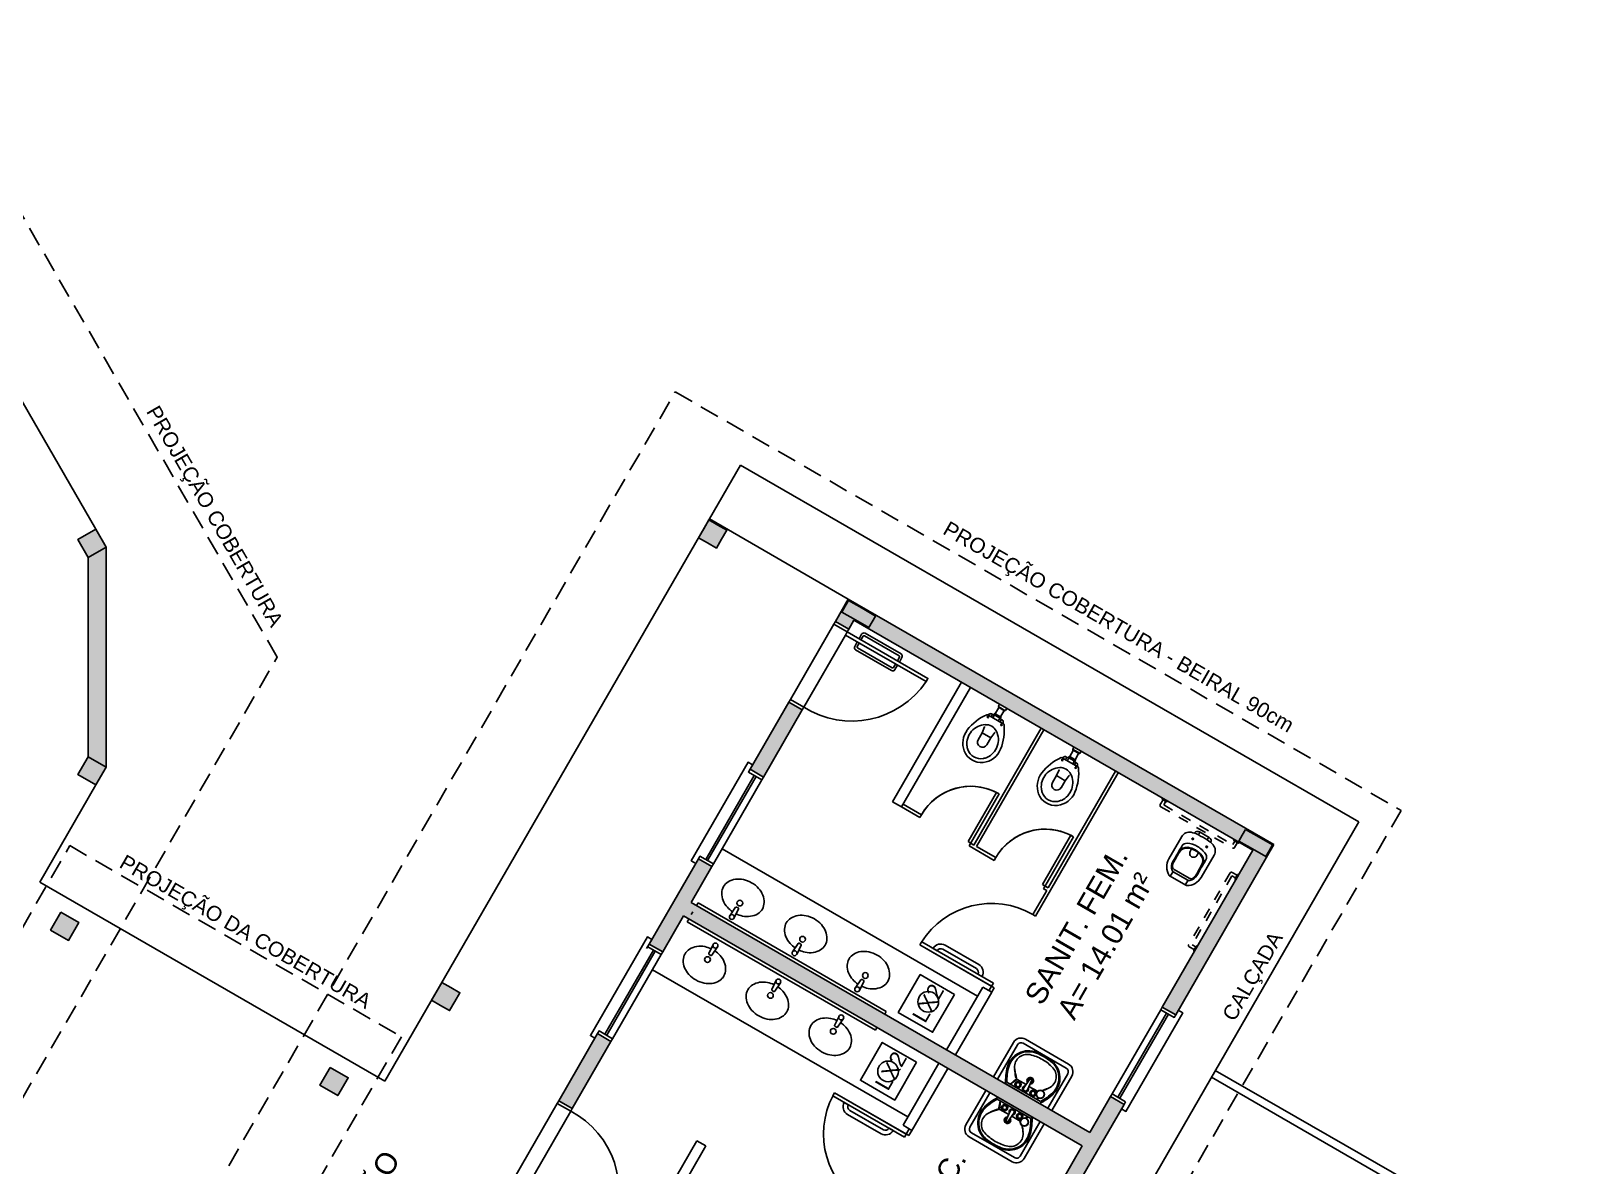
# Model space of a CAD drawing. Extents: x 247 to 523, y 32 to 113.
# Drawn here: x 317.32 to 332.42, y 74.73 to 85.7 of the extents above; entities that cross this region are included whole.
import ezdxf

# ---------------------------------------------------------------- set-up
doc = ezdxf.new("R2010")
doc.units = 0
doc.header["$LTSCALE"] = 0.005
doc.set_wipeout_variables(frame=1)
for name, pattern in [('DOT', [0.25, 0, -0.25]), ('HIDDEN', [9.525, 6.35, -3.175]), ('HIDDEN2', [0.1875, 0.125, -0.0625]), ('TRACEJADO_G', [0.375, 0.25, -0.125])]:
    doc.linetypes.add(name, pattern=pattern)
doc.layers.get('0').update_dxf_attribs({"linetype": 'CONTINUOUS'})
for name, color, linetype in [('A-BARRA', 2, 'CONTINUOUS'), ('A-COTAS', 1, 'CONTINUOUS'), ('A-HACHURAPARED', 254, 'CONTINUOUS'), ('A-JANEL', 3, 'CONTINUOUS'), ('A-PARED', 5, 'CONTINUOUS'), ('A-PAREDE', 5, 'CONTINUOUS'), ('A-PILAR', 6, 'CONTINUOUS'), ('A-PISOS-CTEL', 2, 'TRACEJADO_G'), ('A-PISOS-NIVEL', 1, 'CONTINUOUS'), ('A-PROJCOBERTURA', 7, 'HIDDEN'), ('A-WC', 1, 'CONTINUOUS'), ('A-WCCOZ', 7, 'CONTINUOUS'), ('AR-SAN-01', 1, 'CONTINUOUS'), ('ARQ-ALV-CORTE', 5, 'CONTINUOUS'), ('ARQ-ALV-VISTA2', 2, 'CONTINUOUS'), ('ARQ-BNC-VISTA', 1, 'CONTINUOUS'), ('ARQ-EQP-VISTA', 1, 'CONTINUOUS'), ('ARQ-ESQ-CORTE', 3, 'CONTINUOUS'), ('ARQ-ESQ-VISTA1', 2, 'CONTINUOUS'), ('ARQ-ESQ-VISTA2', 1, 'CONTINUOUS'), ('ARQ-TXT-1_050', 2, 'CONTINUOUS'), ('BL-SAN-01', 1, 'CONTINUOUS'), ('PAG', 1, 'CONTINUOUS')]:
    doc.layers.add(name, color=color, linetype=linetype)
doc.styles.add('ESC-50-A20', font='arial.ttf', dxfattribs={"height": 0.1})

# ---------------------------------------------------------------- blocks, each defined once
blk = doc.blocks.new('P-LAV1')
at = {"color": 3}
for p, q in [((-0.02, -0.181), (-0.03, -0.058)), ((0.021, -0.181), (0.03, -0.058)), ((-0.01, -0.19), (0.011, -0.19))]:
    blk.add_line(p, q, dxfattribs=at)
at = {"color": 2}
blk.add_lwpolyline([(-0.025, -0.117, 0.059992), (-0.107, -0.133, 0.087531), (-0.191, -0.178, 0.105501), (-0.251, -0.249, 0.123031), (-0.271, -0.326, 0.123031), (-0.251, -0.404, 0.105501), (-0.191, -0.475, 0.087531), (-0.107, -0.52, 0.07802), (0, -0.536, 0.07802), (0.106, -0.52, 0.087531), (0.191, -0.475, 0.105501), (0.25, -0.404, 0.123031), (0.27, -0.326, 0.123031), (0.25, -0.249, 0.105501), (0.191, -0.178, 0.087531), (0.106, -0.133, 0.059024), (0.026, -0.117, 0.07802)], format="xyb", dxfattribs=at)
at = {"color": 3}
blk.add_circle((0, -0.058), 0.03, dxfattribs=at)
at = {"color": 1}
blk.add_circle((0, -0.252), 0.0347, dxfattribs=at)
at = {"color": 3}
for centre, start, end in [((-0.01, -0.18), 184.3536, 270), ((0.011, -0.18), 270, 355.6464)]:
    blk.add_arc(centre, 0.01, start, end, dxfattribs=at)
blk = doc.blocks.new('BACI-01P')
at = {"layer": 'BL-SAN-01'}
for p, q in [((0, 0.04), (0.023, 0.04)), ((0.025, 0.035), (0.025, 0.038)), ((0.025, -0.035), (0.025, 0.035)), ((0.025, 0.035), (0.028, 0.035)), ((0.03, -0.033), (0.03, 0.033)), ((0.1, 0.03), (0.03, 0.03)), ((0.1, 0.03), (0.1, -0.03)), ((0.114, 0.03), (0.114, -0.03)), ((0.119, 0.03), (0.114, 0.03)), ((0.119, 0.03), (0.119, 0.062)), ((0.146, 0.05), (0.119, 0.05)), ((0.146, 0.03), (0.119, 0.03)), ((0.146, 0.086), (0.146, 0.089)), ((0.146, -0.086), (0.146, 0.086)), ((0.261, 0.056), (0.259, 0.059)), ((0.323, 0.049), (0.261, 0.056)), ((0.323, 0.049), (0.323, -0.049)), ((0.401, 0.049), (0.323, 0.049)), ((0, -0.04), (0.023, -0.04)), ((0.025, -0.038), (0.025, -0.035)), ((0.025, -0.035), (0.028, -0.035)), ((0.1, -0.03), (0.03, -0.03)), ((0.119, -0.03), (0.114, -0.03)), ((0.146, -0.03), (0.119, -0.03)), ((0.119, -0.03), (0.119, -0.062)), ((0.146, -0.05), (0.119, -0.05)), ((0.146, -0.086), (0.146, -0.089)), ((0.261, -0.056), (0.259, -0.059)), ((0.323, -0.049), (0.261, -0.056)), ((0.401, -0.049), (0.323, -0.049))]:
    blk.add_line(p, q, dxfattribs=at)
for centre in [(0.164, 0.075), (0.164, -0.075)]:
    blk.add_circle(centre, 0.00682, dxfattribs=at)
for centre, radius, start, end in [((0.436, -0.294), 0.484, 97.6805, 126.3454), ((0.4, -0.02), 0.208, 36.8881, 97.6805), ((0.023, 0.038), 0.002, 0, 90), ((0.028, 0.033), 0.002, 0, 90), ((0.107, 0.03), 0.00697, 0, 180), ((0.128, 0.062), 0.00909, 126.1604, 180), ((0.404, -0.315), 0.477, 122.7818, 126.1604), ((0.155, 0.089), 0.00909, 126.3358, 180), ((0.334, 0), 0.112, 147.3201, 180), ((0.334, 0), 0.112, 180, 212.6799), ((0.397, -0.04), 0.187, 54.2515, 147.3201), ((0.401, 0), 0.0486, 270, 90), ((0.413, -0.018), 0.159, 41.3299, 54.2515), ((0.433, 0), 0.132, 0, 41.3299), ((0.433, 0), 0.132, 318.6701, 0), ((0.427, 0), 0.174, 320.4767, 36.8881), ((0.023, -0.038), 0.002, 270, 0), ((0.028, -0.033), 0.002, 270, 0), ((0.107, -0.03), 0.00697, 180, 0), ((0.128, -0.062), 0.00909, 180, 233.8396), ((0.404, 0.315), 0.477, 233.8396, 237.2182), ((0.155, -0.089), 0.00909, 180, 238.9825), ((0.436, 0.294), 0.484, 233.7577, 262.3195), ((0.397, 0.04), 0.187, 212.6799, 305.7485), ((0.4, 0.021), 0.208, 262.3195, 320.8979), ((0.413, 0.018), 0.159, 305.7485, 318.6701)]:
    blk.add_arc(centre, radius, start, end, dxfattribs=at)
blk = doc.blocks.new('LVTR-01P')
at = {"layer": 'BL-SAN-01'}
for p, q in [((0.189, 0), (-0.189, 0)), ((-0.187, -0.02), (0.187, -0.02)), ((-0.152, -0.02), (-0.152, -0.04)), ((-0.148, -0.02), (-0.148, -0.04)), ((-0.148, -0.028), (-0.141, -0.041)), ((-0.148, -0.033), (-0.146, -0.04)), ((-0.112, -0.092), (-0.017, -0.092)), ((-0.02, -0.056), (-0.012, -0.151)), ((0.02, -0.056), (0.012, -0.151)), ((0.016, -0.092), (0.116, -0.092)), ((0.152, -0.02), (0.116, -0.092)), ((0.153, -0.02), (0.126, -0.097))]:
    blk.add_line(p, q, dxfattribs=at)
for centre, radius in [((-0.15, -0.08), 0.04), ((-0.15, -0.08), 0.037), ((-0.084, -0.053), 0.03), ((-0.084, -0.053), 0.02), ((0.084, -0.053), 0.03), ((0.084, -0.053), 0.02)]:
    blk.add_circle(centre, radius, dxfattribs=at)
for centre, radius, start, end in [((0.242, -0.286), 0.518, 146.4501, 164.8885), ((-0.242, -0.286), 0.518, 15.1115, 33.5499), ((0.242, -0.286), 0.505, 148.2072, 165.2817), ((5.281, -4.072), 6.719, 143.9696, 144.4403), ((4.92, -4.534), 6.719, 138.9341, 139.4403), ((0, -0.145), 0.0315, 117.9488, 62.7672), ((0, -0.053), 0.03, 308.8043, 231.1957), ((0, -0.145), 0.021, 130.9255, 50.2909), ((0, -0.053), 0.02, 350.3752, 189.6248), ((0.116, -0.105), 0.0126, 41.3277, 90), ((-4.92, -4.534), 6.719, 40.5597, 41.3277), ((0.132, -0.115), 0.0137, 36.1653, 98.2711), ((-5.281, -4.072), 6.719, 35.5597, 36.1653), ((-0.242, -0.286), 0.505, 14.7183, 31.7928), ((-0.054, -0.206), 0.21, 164.8885, 261.8746), ((-0.053, -0.208), 0.2, 165.2817, 262.1149), ((-0.091, -0.245), 0.123, 139.4403, 252.413), ((0, -0.15), 0.0118, 184.8124, 355.1876), ((0.053, -0.208), 0.2, 277.8851, 14.7183), ((0.054, -0.206), 0.21, 278.1254, 15.1115), ((0.091, -0.245), 0.123, 287.587, 40.5597), ((0, 0.042), 0.424, 252.413, 270), ((0, 0.175), 0.595, 261.8746, 270), ((0, 0.175), 0.587, 262.1149, 270), ((0, 0.042), 0.424, 270, 287.587), ((0, 0.175), 0.587, 270, 277.8851), ((0, 0.175), 0.595, 270, 278.1254)]:
    blk.add_arc(centre, radius, start, end, dxfattribs=at)
blk = doc.blocks.new('A$C051A1D2C')
at = {"linetype": 'HIDDEN2', "ltscale": 0.5}
for points in [[(0, 1.13, -0.414214), (0.01, 1.12), (0.01, 1.08, -0.414214), (0, 1.07), (0, 1.13)], [(0.01, 0.285), (0.065, 0.285, 0.414214), (0.08, 0.3), (0.08, 1.1, 0.414214), (0.065, 1.115), (0.01, 1.115)], [(0, 0.33, -0.414214), (0.01, 0.32), (0.01, 0.28, -0.414214), (0, 0.27), (0, 0.33)]]:
    blk.add_lwpolyline(points, format="xyb", dxfattribs=at)
blk.add_lwpolyline([(0.01, 0.315), (0.05, 0.315), (0.05, 1.085), (0.01, 1.085)], dxfattribs=at)
at = {"linetype": 'HIDDEN2', "ltscale": 0.15}
for points in [[(0.15, 0, -0.414214), (0.16, 0.01), (0.2, 0.01, -0.414214), (0.21, 0), (0.15, 0)], [(0.95, 0, -0.414214), (0.96, 0.01), (1, 0.01, -0.414214), (1.01, 0), (0.95, 0)]]:
    blk.add_lwpolyline(points, format="xyb", dxfattribs=at)
at = {"color": 8, "linetype": 'DOT'}
blk.add_wipeout([(0.48, 0.615), (0.574, 0.615), (0.58, 0.613), (0.585, 0.61), (0.589, 0.608), (0.594, 0.604), (0.598, 0.602), (0.607, 0.594), (0.615, 0.587), (0.62, 0.581), (0.628, 0.571), (0.637, 0.558), (0.641, 0.551), (0.644, 0.546), (0.645, 0.543), (0.647, 0.541), (0.651, 0.529), (0.653, 0.522), (0.655, 0.516), (0.657, 0.508), (0.658, 0.5), (0.658, 0.498), (0.659, 0.491), (0.66, 0.48), (0.66, 0.477), (0.66, 0.228), (0.659, 0.216), (0.658, 0.21), (0.656, 0.203), (0.653, 0.195), (0.65, 0.189), (0.649, 0.187), (0.648, 0.184), (0.646, 0.181), (0.644, 0.178), (0.641, 0.174), (0.638, 0.171), (0.631, 0.164), (0.625, 0.159), (0.62, 0.156), (0.611, 0.151), (0.601, 0.147), (0.591, 0.144), (0.579, 0.14), (0.573, 0.139), (0.573, 0.138), (0.572, 0.136), (0.571, 0.132), (0.57, 0.128), (0.569, 0.126), (0.567, 0.122), (0.566, 0.12), (0.565, 0.119), (0.564, 0.117), (0.563, 0.117), (0.56, 0.113), (0.559, 0.112), (0.558, 0.112), (0.557, 0.111), (0.556, 0.11), (0.556, 0.11), (0.555, 0.11), (0.555, 0.109), (0.554, 0.109), (0.553, 0.108), (0.552, 0.108), (0.551, 0.107), (0.55, 0.106), (0.548, 0.106), (0.545, 0.105), (0.542, 0.104), (0.539, 0.103), (0.534, 0.103), (0.533, 0.103), (0.427, 0.103), (0.427, 0.103), (0.427, 0.103), (0.426, 0.103), (0.425, 0.103), (0.423, 0.103), (0.421, 0.103), (0.42, 0.103), (0.419, 0.104), (0.416, 0.104), (0.414, 0.105), (0.411, 0.106), (0.41, 0.106), (0.408, 0.108), (0.405, 0.109), (0.404, 0.11), (0.403, 0.111), (0.401, 0.112), (0.401, 0.113), (0.4, 0.113), (0.397, 0.117), (0.397, 0.117), (0.396, 0.118), (0.395, 0.119), (0.395, 0.12), (0.394, 0.121), (0.393, 0.122), (0.393, 0.122), (0.392, 0.123), (0.392, 0.124), (0.392, 0.124), (0.391, 0.125), (0.391, 0.126), (0.391, 0.126), (0.391, 0.127), (0.39, 0.127), (0.39, 0.128), (0.389, 0.13), (0.389, 0.132), (0.389, 0.132), (0.388, 0.138), (0.388, 0.138), (0.387, 0.139), (0.386, 0.139), (0.382, 0.14), (0.376, 0.141), (0.371, 0.143), (0.356, 0.148), (0.349, 0.151), (0.344, 0.153), (0.34, 0.156), (0.335, 0.159), (0.332, 0.162), (0.33, 0.163), (0.326, 0.167), (0.323, 0.17), (0.318, 0.176), (0.315, 0.181), (0.312, 0.186), (0.309, 0.191), (0.307, 0.196), (0.305, 0.202), (0.303, 0.207), (0.302, 0.211), (0.301, 0.217), (0.301, 0.218), (0.301, 0.219), (0.3, 0.221), (0.3, 0.225), (0.3, 0.226), (0.3, 0.228), (0.3, 0.228), (0.3, 0.477), (0.301, 0.486), (0.301, 0.491), (0.301, 0.495), (0.302, 0.498), (0.302, 0.501), (0.303, 0.505), (0.303, 0.507), (0.304, 0.51), (0.304, 0.511), (0.304, 0.512), (0.305, 0.514), (0.308, 0.526), (0.309, 0.529), (0.311, 0.533), (0.311, 0.535), (0.312, 0.537), (0.313, 0.539), (0.314, 0.541), (0.315, 0.544), (0.316, 0.546), (0.318, 0.549), (0.321, 0.554), (0.326, 0.563), (0.328, 0.565), (0.335, 0.574), (0.339, 0.58), (0.345, 0.586), (0.358, 0.597), (0.365, 0.603), (0.372, 0.608), (0.381, 0.613), (0.385, 0.614), (0.386, 0.615)], dxfattribs=at)
at = {"color": 8}
blk.add_line((0.574, 0.615), (0.386, 0.615), dxfattribs=at)
for p, q in [((0.386, 0.615), (0.396, 0.615)), ((0.396, 0.605), (0.396, 0.569))]:
    blk.add_line(p, q)
for points in [[(0.396, 0.605, 0.407906), (0.386, 0.615, 0.131537), (0.381, 0.614, 0.273863), (0.3, 0.477), (0.3, 0.228, 0.319419), (0.357, 0.147, 0.074713), (0.43, 0.133, 0.017899), (0.53, 0.133, 0.074713), (0.603, 0.147, 0.319419), (0.66, 0.228), (0.66, 0.477, 0.273863), (0.579, 0.614, 0.136488), (0.574, 0.615, 0.402244), (0.565, 0.605), (0.565, 0.569, 0.337727), (0.568, 0.564)], [(0.573, 0.138, -0.378909), (0.533, 0.103), (0.427, 0.103, -0.378909), (0.387, 0.138)], [(0.44, 0.103, -0.414214), (0.431, 0.112), (0.431, 0.133)], [(0.52, 0.103, 0.414214), (0.529, 0.112), (0.529, 0.133)]]:
    blk.add_lwpolyline(points, format="xyb")
blk.add_lwpolyline([(0.377, 0.258, -0.295956), (0.346, 0.308, 0.008003), (0.346, 0.48, -0.219669), (0.381, 0.558, -0.1825), (0.399, 0.565), (0.561, 0.565, -0.1825), (0.579, 0.558, -0.21967), (0.614, 0.48, 0.008003), (0.614, 0.308, -0.295956), (0.583, 0.258, -0.109342), (0.48, 0.235, -0.109342)], format="xyb", close=True)
for points in [[(0.442, 0.284, -0.042994), (0.409, 0.293, -0.312272), (0.356, 0.371, 0.00507), (0.355, 0.48, -0.107996), (0.363, 0.519, -0.297508), (0.397, 0.541), (0.563, 0.541, -0.297509), (0.597, 0.519, -0.107996), (0.605, 0.48, 0.00507), (0.605, 0.371, -0.312272), (0.551, 0.293, -0.091294), (0.48, 0.28, -0.048111)], [(0.402, 0.187, 1), (0.402, 0.202, 1)], [(0.558, 0.187, 1), (0.558, 0.202, 1)]]:
    blk.add_lwpolyline(points, format="xyb", close=True, dxfattribs=at)
for points in [[(0.613, 0.372, -0.305538), (0.558, 0.289, -0.097448), (0.48, 0.274, -0.097448), (0.402, 0.289, -0.305538), (0.347, 0.372)], [(0.518, 0.284), (0.518, 0.312, 1), (0.442, 0.312)]]:
    blk.add_lwpolyline(points, format="xyb", dxfattribs=at)
blk.add_lwpolyline([(0.442, 0.284), (0.442, 0.313)], dxfattribs=at)
at = {"linetype": 'HIDDEN2', "ltscale": 0.5}
blk.add_lwpolyline([(0.995, 0.01), (0.995, 0.065, 0.414214), (0.98, 0.08), (0.18, 0.08, 0.414214), (0.165, 0.065), (0.165, 0.01)], format="xyb", dxfattribs=at)
blk.add_lwpolyline([(0.965, 0.01), (0.965, 0.05), (0.195, 0.05), (0.195, 0.01)], dxfattribs=at)
blk.add_arc((0.39, 0.569), 0.00533, 285.3551, 0)

msp = doc.modelspace()

# ---------------------------------------------------------------- hatches: boundary and pattern name
at = {"layer": 'A-COTAS'}
h = msp.add_hatch(color=256, dxfattribs=at)
h.set_gradient(color1=(173, 173, 173), color2=(173, 173, 173))
h.paths.add_polyline_path([(317.91164, 78.55238), (317.79617, 78.55238), (317.77504, 78.51577), (317.91164, 78.43691)])
h.paths.add_polyline_path([(318.02711, 78.55238), (317.91164, 78.55238), (317.91164, 78.43691), (317.94824, 78.41577)])
h.paths.add_polyline_path([(317.91164, 78.66785), (317.91164, 78.55238), (318.02711, 78.55238), (318.04824, 78.58898)])
h.paths.add_polyline_path([(317.91164, 78.66785), (317.87504, 78.68898), (317.79617, 78.55238), (317.91164, 78.55238)])
h.paths.add_polyline_path([(318.02711, 80.75238), (317.91164, 80.75238), (317.91164, 80.63691), (318.04824, 80.71577)])
h.paths.add_polyline_path([(317.94824, 80.88898), (317.91164, 80.86785), (317.91164, 80.75238), (318.02711, 80.75238)])
h.paths.add_polyline_path([(317.91164, 80.86785), (317.77504, 80.78898), (317.79617, 80.75238), (317.91164, 80.75238)])
h.paths.add_polyline_path([(317.91164, 80.75238), (317.79617, 80.75238), (317.87504, 80.61577), (317.91164, 80.63691)])
h.paths.add_polyline_path([(315.26841, 85.53058), (315.24728, 85.56718), (315.13181, 85.56718), (315.13181, 85.45171)])
h.paths.add_polyline_path([(315.16841, 85.70378), (315.13181, 85.68265), (315.13181, 85.56718), (315.24728, 85.56718)])
h.paths.add_polyline_path([(315.13181, 85.68265), (314.99521, 85.60378), (315.01634, 85.56718), (315.13181, 85.56718)])
h.paths.add_polyline_path([(315.13181, 85.56718), (315.01634, 85.56718), (315.09521, 85.43058), (315.13181, 85.45171)])
h.paths.add_polyline_path([(313.32655, 86.66718), (313.22655, 86.66718), (313.22655, 86.56718), (313.32655, 86.56718)])
h.paths.add_polyline_path([(313.22655, 86.66718), (313.12655, 86.66718), (313.12655, 86.56718), (313.22655, 86.56718)])
h.paths.add_polyline_path([(313.22655, 86.76718), (313.12655, 86.76718), (313.12655, 86.66718), (313.22655, 86.66718)])
h.paths.add_polyline_path([(313.32655, 86.76718), (313.22655, 86.76718), (313.22655, 86.66718), (313.32655, 86.66718)])
h.paths.add_polyline_path([(307.76689, 86.66718), (307.66689, 86.66718), (307.66689, 86.56718), (307.76689, 86.56718)])
h.paths.add_polyline_path([(307.76689, 86.76718), (307.66689, 86.76718), (307.66689, 86.66718), (307.76689, 86.66718)])
h.paths.add_polyline_path([(307.66689, 86.76718), (307.56689, 86.76718), (307.56689, 86.66718), (307.66689, 86.66718)])
h.paths.add_polyline_path([(307.66689, 86.66718), (307.56689, 86.66718), (307.56689, 86.56718), (307.66689, 86.56718)])
h.paths.add_polyline_path([(305.87711, 85.56718), (305.76164, 85.56718), (305.76164, 85.45171), (305.79824, 85.43058)])
h.paths.add_polyline_path([(305.76164, 85.68265), (305.76164, 85.56718), (305.87711, 85.56718), (305.89824, 85.60378)])
h.paths.add_polyline_path([(305.76164, 85.68265), (305.72504, 85.70378), (305.64617, 85.56718), (305.76164, 85.56718)])
h.paths.add_polyline_path([(305.76164, 85.56718), (305.64617, 85.56718), (305.62504, 85.53058), (305.76164, 85.45171)])
h.paths.add_polyline_path([(303.09728, 80.75238), (302.98181, 80.75238), (302.98181, 80.63691), (303.01841, 80.61577)])
h.paths.add_polyline_path([(303.11841, 80.78898), (302.98181, 80.86785), (302.98181, 80.75238), (303.09728, 80.75238)])
h.paths.add_polyline_path([(302.98181, 80.86785), (302.94521, 80.88898), (302.86634, 80.75238), (302.98181, 80.75238)])
h.paths.add_polyline_path([(302.98181, 80.75238), (302.86634, 80.75238), (302.84521, 80.71577), (302.98181, 80.63691)])
h.paths.add_polyline_path([(303.09728, 78.55238), (302.98181, 78.55238), (302.98181, 78.43691), (303.11841, 78.51577)])
h.paths.add_polyline_path([(303.01841, 78.68898), (302.98181, 78.66785), (302.98181, 78.55238), (303.09728, 78.55238)])
h.paths.add_polyline_path([(302.98181, 78.66785), (302.84521, 78.58898), (302.86634, 78.55238), (302.98181, 78.55238)])
h.paths.add_polyline_path([(302.98181, 78.55238), (302.86634, 78.55238), (302.94521, 78.41577), (302.98181, 78.43691)])
h = msp.add_hatch(color=253, dxfattribs=at)
h.dxf.hatch_style = 1
h.paths.add_polyline_path([(317.61179, 77.18521), (317.785, 77.08521), (317.685, 76.91201), (317.51179, 77.01201)])
h = msp.add_hatch(color=253, dxfattribs=at)
h.dxf.hatch_style = 1
h.paths.add_polyline_path([(320.21459, 75.68522), (320.38779, 75.58522), (320.28779, 75.41202), (320.11459, 75.51202)])
at = {"layer": 'A-HACHURAPARED'}
h = msp.add_hatch(color=253, dxfattribs=at)
h.dxf.hatch_style = 1
h.paths.add_polyline_path([(323.87387, 80.97863), (323.82391, 80.892), (323.77394, 80.80538), (323.86056, 80.75541), (323.94718, 80.70545), (323.99715, 80.79207), (324.04712, 80.87869), (323.96049, 80.92866)])
h = msp.add_hatch(color=253, dxfattribs=at)
h.dxf.hatch_style = 1
h.paths.add_polyline_path([(318.04824, 80.71577), (317.87504, 80.61577), (317.87504, 78.68898), (318.04824, 78.58898)])
h = msp.add_hatch(color=253, dxfattribs=at)
h.dxf.hatch_style = 1
h.paths.add_polyline_path([(325.22653, 79.92131), (325.0966, 79.99626), (325.22151, 80.21282), (329.33608, 77.83946), (328.38673, 76.19363), (328.2568, 76.26858), (329.1312, 77.78447), (325.2765, 80.00794)])
h = msp.add_hatch(color=253, dxfattribs=at)
h.dxf.hatch_style = 1
h.paths.add_polyline_path([(324.77684, 79.14171), (324.64691, 79.21666), (324.27217, 78.56699), (324.4021, 78.49204)])
h = msp.add_hatch(color=253, dxfattribs=at)
h.dxf.hatch_style = 1
h.paths.add_polyline_path([(327.88708, 75.32741), (327.75714, 75.40235), (327.55728, 75.05586), (323.70258, 77.27933), (323.90245, 77.62582), (323.77251, 77.70077), (323.29784, 76.87786), (323.42777, 76.80291), (323.62764, 77.1494), (327.48233, 74.92593), (327.28247, 74.57944), (327.41241, 74.50449)])
h = msp.add_hatch(color=253, dxfattribs=at)
h.dxf.hatch_style = 1
h.paths.add_polyline_path([(321.29465, 76.50718), (321.24468, 76.42055), (321.19472, 76.33393), (321.28134, 76.28397), (321.36796, 76.234), (321.41793, 76.32062), (321.46789, 76.40724), (321.38127, 76.45721)])
h = msp.add_hatch(color=253, dxfattribs=at)
h.dxf.hatch_style = 1
h.paths.add_polyline_path([(322.92812, 75.93668), (322.79818, 76.01163), (322.42344, 75.36196), (322.55338, 75.28701)])
h.paths.add_polyline_path([(322.8027, 75.74928), (322.60284, 75.40279), (322.49889, 75.46275), (322.69876, 75.80924)], flags=16)

# ---------------------------------------------------------------- linework, layer by layer
at = {"layer": 'A-BARRA'}
for p, q in [((326.81846, 75.92649), (326.62609, 75.59299)), ((327.35035, 75.71781), (326.93456, 75.95765)), ((326.66507, 75.57051), (326.85744, 75.90401)), ((326.91207, 75.91867), (327.32786, 75.67883)), ((327.34252, 75.6242), (327.15016, 75.2907)), ((327.18914, 75.26822), (327.3815, 75.60171)), ((326.35878, 75.12956), (326.55114, 75.46306)), ((326.59012, 75.44058), (326.39776, 75.10708)), ((326.41242, 75.05244), (326.82821, 74.81261)), ((326.88284, 74.82727), (327.07521, 75.16077)), ((327.11419, 75.13828), (326.92182, 74.80479)), ((326.80572, 74.77363), (326.38993, 75.01346))]:
    msp.add_line(p, q, dxfattribs=at)
at = {"layer": 'A-BARRA', "color": 2}
for points in [[(326.48253, 76.6793, -0.41421356), (326.51369, 76.5632), (326.51369, 76.5632), (326.47471, 76.58568, 0.41421356), (326.46005, 76.64032), (326.13521, 76.82769, 0.41421356), (326.08058, 76.81303), (326.0416, 76.83551), (326.0416, 76.83551, -0.41421356), (326.1577, 76.86667)], [(325.53893, 75.04343, 0.41421356), (325.65503, 75.07459), (325.65503, 75.07459), (325.61605, 75.09707, -0.41421356), (325.56141, 75.08241), (325.23658, 75.26978, -0.41421356), (325.22192, 75.32441), (325.18294, 75.3469), (325.18294, 75.3469, 0.41421356), (325.21409, 75.2308)]]:
    msp.add_lwpolyline(points, format="xyb", close=True, dxfattribs=at)
at = {"layer": 'A-BARRA'}
for centre, radius, start, end in [((326.89209, 75.88402), 0.085, 60.022798, 150.022798), ((326.89209, 75.88402), 0.04, 60.022798, 150.022798), ((327.30787, 75.64418), 0.04, 330.022798, 60.022798), ((327.30787, 75.64418), 0.085, 330.022798, 60.022798), ((326.4324, 75.08709), 0.085, 150.022798, 240.022798), ((326.4324, 75.08709), 0.04, 150.022798, 240.022798), ((326.84819, 74.84726), 0.085, 240.022798, 330.022798), ((326.84819, 74.84726), 0.04, 240.022798, 330.022798)]:
    msp.add_arc(centre, radius, start, end, dxfattribs=at)
at = {"layer": 'A-JANEL'}
for p, q in [((324.27217, 78.56699), (324.4021, 78.49204)), ((323.29784, 76.87786), (323.27286, 76.83454)), ((323.29784, 76.87786), (323.42777, 76.80291)), ((328.2568, 76.26858), (328.38673, 76.19363))]:
    msp.add_line(p, q, dxfattribs=at)
at = {"layer": 'A-PARED'}
for points in [[(323.87387, 80.97863), (323.82391, 80.892), (323.77394, 80.80538), (323.86056, 80.75541), (323.94718, 80.70545), (323.99715, 80.79207), (324.04712, 80.87869), (323.96049, 80.92866), (323.87387, 80.97863)], [(325.22518, 80.19916), (325.1927, 80.14286), (325.16022, 80.08655), (325.29016, 80.0116), (325.42009, 79.93665), (325.45257, 79.99296), (325.48505, 80.04926), (325.35511, 80.12421), (325.22518, 80.19916)], [(321.29465, 76.50718), (321.24468, 76.42055), (321.19472, 76.33393), (321.28134, 76.28397), (321.36796, 76.234), (321.41793, 76.32062), (321.46789, 76.40724), (321.38127, 76.45721), (321.29465, 76.50718)]]:
    msp.add_lwpolyline(points, close=True, dxfattribs=at)
at = {"layer": 'A-PAREDE'}
for p, q in [((325.0966, 79.99626), (325.22151, 80.21282)), ((329.33608, 77.83946), (325.22151, 80.21282)), ((325.2765, 80.00794), (325.22653, 79.92131)), ((325.2765, 80.00794), (325.22653, 79.92131)), ((329.1312, 77.78447), (325.2765, 80.00794)), ((325.22653, 79.92131), (325.0966, 79.99626)), ((325.22653, 79.92131), (325.0966, 79.99626)), ((324.64691, 79.21666), (324.27217, 78.56699)), ((324.77684, 79.14171), (324.4021, 78.49204)), ((324.77684, 79.14171), (324.64691, 79.21666)), ((324.77684, 79.14171), (324.64691, 79.21666)), ((324.27217, 78.56699), (324.4021, 78.49204)), ((329.1312, 77.78447), (328.2568, 76.26858)), ((329.33608, 77.83946), (328.38673, 76.19363)), ((323.77251, 77.70077), (323.29784, 76.87786)), ((323.90245, 77.62582), (323.70258, 77.27933)), ((323.77251, 77.70077), (323.90245, 77.62582)), ((323.62764, 77.1494), (323.42777, 76.80291)), ((327.48233, 74.92593), (323.62764, 77.1494)), ((327.55728, 75.05586), (323.70258, 77.27933)), ((323.29784, 76.87786), (323.42777, 76.80291)), ((328.2568, 76.26858), (328.38673, 76.19363)), ((322.79818, 76.01163), (322.42344, 75.36196)), ((322.92812, 75.93668), (322.55338, 75.28701)), ((322.79818, 76.01163), (322.92812, 75.93668)), ((322.55338, 75.28701), (322.42344, 75.36196)), ((327.88708, 75.32741), (327.41241, 74.50449)), ((327.75714, 75.40235), (327.55728, 75.05586)), ((327.88707, 75.32741), (327.75714, 75.40236)), ((327.88708, 75.32741), (327.75714, 75.40235)), ((327.75714, 75.40235), (327.88708, 75.32741)), ((327.48233, 74.92593), (327.28247, 74.57944))]:
    msp.add_line(p, q, dxfattribs=at)
for points in [[(317.87504, 80.61577), (317.77504, 80.78898), (317.94824, 80.88898), (318.04824, 80.71577)], [(317.87504, 78.68898), (317.77504, 78.51577), (317.94824, 78.41577), (318.04824, 78.58898)], [(317.61179, 77.18521), (317.785, 77.08521), (317.685, 76.91201), (317.51179, 77.01201)], [(320.21459, 75.68522), (320.38779, 75.58522), (320.28779, 75.41202), (320.11459, 75.51202)]]:
    msp.add_lwpolyline(points, close=True, dxfattribs=at)
at = {"layer": 'A-PILAR'}
for points in [[(317.87504, 80.61577), (317.77504, 80.78898), (317.94824, 80.88898), (318.04824, 80.71577)], [(317.87504, 78.68898), (317.77504, 78.51577), (317.94824, 78.41577), (318.04824, 78.58898)]]:
    msp.add_lwpolyline(points, close=True, dxfattribs=at)
at = {"layer": 'A-PISOS-CTEL', "color": 1, "linetype": 'TRACEJADO_G', "ltscale": 150}
msp.add_lwpolyline([(315.07407, 87.66718), (305.81937, 87.66718), (301.19202, 79.65238), (305.81937, 71.63757), (315.07407, 71.63757), (319.70142, 79.65238)], close=True, dxfattribs=at)
msp.add_lwpolyline([(318.85539, 72.43217), (315.64964, 74.27964), (317.69644, 77.82885), (320.90219, 75.98137), (318.85539, 72.43217)], dxfattribs=at)
at = {"layer": 'A-PISOS-NIVEL', "color": 2}
for p, q in [((315.26841, 85.53058), (317.94824, 80.88898)), ((320.74353, 75.55173), (323.87887, 80.98728)), ((323.87887, 80.98728), (325.22151, 80.21282)), ((317.94824, 78.41577), (317.40613, 77.47681)), ((317.40613, 77.47681), (320.74353, 75.55173))]:
    msp.add_line(p, q, dxfattribs=at)
at = {"layer": 'A-PISOS-NIVEL', "color": 1}
for p, q in [((323.87887, 80.98728), (324.17866, 81.50702)), ((330.15561, 78.0594), (324.17866, 81.50702)), ((330.15561, 78.0594), (327.33255, 73.16523)), ((328.76921, 75.65589), (344.04672, 66.87588)), ((344.04672, 66.75658), (328.73159, 75.59066))]:
    msp.add_line(p, q, dxfattribs=at)
at = {"layer": 'A-PISOS-NIVEL', "color": 5}
for p, q in [((317.87504, 80.61577), (317.87504, 78.68898)), ((318.04824, 80.71577), (318.04824, 78.58898))]:
    msp.add_line(p, q, dxfattribs=at)
at = {"layer": 'A-PROJCOBERTURA', "ltscale": 7.5}
msp.add_arc((319.68988, 79.65238), 0.01, 330, 30, dxfattribs=at)
at = {"layer": 'A-WC', "color": 2}
for p, q in [((326.4359, 77.83504), (327.08691, 78.96366)), ((326.46188, 77.82005), (327.11289, 78.94867)), ((326.46188, 77.82005), (327.11289, 78.94867)), ((327.03241, 77.14799), (327.83186, 78.53395)), ((327.15486, 77.42032), (327.80587, 78.54894)), ((326.65394, 78.3442), (326.37913, 77.86778)), ((326.65394, 78.3442), (326.67993, 78.32921)), ((325.91371, 78.10161), (325.73659, 78.20378)), ((325.9287, 78.1276), (325.75158, 78.22976)), ((326.39013, 77.8268), (326.67993, 78.32921)), ((325.9287, 78.1276), (325.91371, 78.10161)), ((327.37291, 77.92949), (327.0981, 77.45307)), ((327.1091, 77.41209), (327.3989, 77.9145)), ((327.37291, 77.92949), (327.3989, 77.9145)), ((326.4359, 77.83504), (326.37913, 77.86778)), ((326.4359, 77.83504), (326.37913, 77.86778)), ((326.63267, 77.6869), (326.39013, 77.8268)), ((326.4359, 77.83504), (326.40512, 77.85279)), ((326.64766, 77.71289), (326.46188, 77.82005)), ((326.64766, 77.71289), (326.63267, 77.6869)), ((327.15486, 77.42032), (327.0981, 77.45307)), ((327.15486, 77.42032), (327.0981, 77.45307)), ((327.15486, 77.42032), (327.12409, 77.43808)), ((327.00642, 77.16298), (327.13987, 77.39434)), ((327.13987, 77.39434), (327.1091, 77.41209)), ((327.03241, 77.14799), (327.00642, 77.16298)), ((325.91372, 76.86973), (325.92871, 76.89572)), ((325.92871, 76.89572), (325.91372, 76.86973)), ((326.63269, 76.45501), (325.91372, 76.86973)), ((325.91372, 76.86973), (326.6067, 76.47)), ((325.92871, 76.89572), (325.9292, 76.89543)), ((325.93147, 76.89903), (326.62382, 76.49968)), ((326.6067, 76.47), (326.58172, 76.42669)), ((326.63269, 76.45501), (326.60344, 76.40431)), ((326.62382, 76.49968), (326.6067, 76.47)), ((325.08929, 75.44046), (325.07281, 75.41042)), ((325.07281, 75.41042), (325.76515, 75.01106)), ((325.08929, 75.44046), (325.78227, 75.04073)), ((325.80826, 75.02574), (325.08929, 75.44046)), ((325.76515, 75.01106), (325.78227, 75.04073)), ((325.78227, 75.04073), (325.81152, 75.09144)), ((325.80826, 75.02574), (325.83751, 75.07645))]:
    msp.add_line(p, q, dxfattribs=at)
at = {"layer": 'A-WC'}
for centre in [(326.40512, 77.85279), (327.12409, 77.43808)]:
    msp.add_arc(centre, 0.55, 60.022798, 150.022798, dxfattribs=at)
at = {"layer": 'A-WCCOZ', "color": 3}
for p, q in [((323.71967, 77.18866), (323.70468, 77.16268)), ((323.76963, 77.27529), (323.75464, 77.2493)), ((325.5887, 76.22601), (323.76963, 77.27529)), ((323.66471, 77.09338), (323.6797, 77.11937)), ((325.48378, 76.0441), (323.66471, 77.09338)), ((325.5887, 76.22601), (325.57372, 76.20002)), ((325.48378, 76.0441), (325.49877, 76.07009))]:
    msp.add_line(p, q, dxfattribs=at)
at = {"layer": 'ARQ-ALV-CORTE'}
for p, q in [((325.0966, 79.99626), (325.22653, 79.92131)), ((323.77251, 77.70077), (323.90245, 77.62582)), ((323.29784, 76.87785), (323.42778, 76.80291)), ((322.79818, 76.01163), (322.92812, 75.93668)), ((322.42344, 75.36196), (322.55338, 75.28701))]:
    msp.add_line(p, q, dxfattribs=at)
at = {"layer": 'ARQ-ALV-VISTA2', "ltscale": 0.1}
for p, q in [((326.31597, 79.40835), (325.64997, 78.25374)), ((326.40259, 79.35838), (325.73659, 78.20378)), ((325.73659, 78.20378), (325.64997, 78.25374)), ((326.52108, 76.46167), (326.17132, 75.85531)), ((326.6077, 76.4117), (326.25795, 75.80535)), ((326.6077, 76.4117), (326.52108, 76.46167)), ((325.75088, 75.12642), (326.09637, 75.72538)), ((325.83324, 75.06906), (326.183, 75.67541)), ((325.83751, 75.07645), (325.75088, 75.12642)), ((323.09319, 73.8212), (323.75919, 74.97581)), ((323.17981, 73.77124), (323.84581, 74.92584)), ((323.84581, 74.92584), (323.75919, 74.97581))]:
    msp.add_line(p, q, dxfattribs=at)
at = {"layer": 'ARQ-ALV-VISTA2'}
for points in [[(325.21154, 79.89533), (325.22653, 79.92131), (325.0966, 79.99626), (325.08161, 79.97028)], [(325.97366, 79.41532), (325.99115, 79.44564), (325.21154, 79.89533), (325.19406, 79.86501)], [(324.77684, 79.14171), (324.79183, 79.1677), (324.6619, 79.24265), (324.64691, 79.21666)], [(322.55338, 75.28701), (322.53839, 75.26103), (322.40845, 75.33598), (322.42344, 75.36196)]]:
    msp.add_lwpolyline(points, close=True, dxfattribs=at)
at = {"layer": 'ARQ-BNC-VISTA'}
for p, q in [((324.6619, 79.24265), (325.08161, 79.97028)), ((324.79183, 79.1677), (325.19406, 79.86501)), ((326.47112, 76.37505), (324.00238, 77.79906)), ((325.79658, 75.20564), (323.32784, 76.62966)), ((322.40845, 75.33598), (321.98874, 74.60835)), ((322.53839, 75.26103), (322.13616, 74.56372))]:
    msp.add_line(p, q, dxfattribs=at)
for centre in [(325.99445, 76.319), (325.60643, 75.64632)]:
    msp.add_circle(centre, 0.1, dxfattribs=at)
at = {"layer": 'ARQ-ESQ-CORTE', "color": 1}
for points in [[(325.34462, 79.81857), (325.36461, 79.85322), (325.34462, 79.81857), (325.32593, 79.82935), (325.35091, 79.87266, -0.41421356), (325.38506, 79.88182), (325.73155, 79.68196, -0.41421356), (325.74071, 79.64781), (325.71573, 79.6045), (325.69704, 79.61528), (325.71702, 79.64993, 0.41421356), (325.71336, 79.66359), (325.37826, 79.85688, 0.41421356), (325.36461, 79.85322)], [(325.32713, 79.78825), (325.30715, 79.7536), (325.32713, 79.78825), (325.30844, 79.79903), (325.28346, 79.75572, 0.41421356), (325.29262, 79.72157), (325.63911, 79.52171, 0.41421356), (325.67326, 79.53087), (325.69824, 79.57418), (325.67955, 79.58497), (325.65956, 79.55032, -0.41421356), (325.6459, 79.54665), (325.31081, 79.73994, -0.41421356), (325.30715, 79.7536)]]:
    msp.add_lwpolyline(points, format="xyb", dxfattribs=at)
at = {"layer": 'ARQ-ESQ-VISTA1', "color": 2}
for p, q in [((324.31354, 78.5085), (323.84408, 77.69458)), ((324.33086, 78.4985), (323.8614, 77.68459)), ((323.33921, 76.81936), (322.86975, 76.00544)), ((323.35654, 76.80936), (322.88708, 75.99545)), ((328.29817, 76.21008), (327.82871, 75.39616)), ((328.3155, 76.20009), (327.84604, 75.38617))]:
    msp.add_line(p, q, dxfattribs=at)
at = {"layer": 'ARQ-ESQ-VISTA1', "color": 1}
for p, q in [((324.38711, 78.46606), (323.91744, 77.65181)), ((323.41279, 76.77692), (322.94311, 75.96267)), ((327.77213, 75.42834), (328.24181, 76.24259))]:
    msp.add_line(p, q, dxfattribs=at)
for points in [[(323.74753, 77.65746), (323.70422, 77.68244), (324.25384, 78.63529), (324.29715, 78.6103)], [(322.7732, 75.96832), (322.72989, 75.9933), (323.27951, 76.94615), (323.32282, 76.92117)], [(327.8621, 75.28409), (327.90541, 75.25911), (328.45503, 76.21196), (328.41172, 76.23694)]]:
    msp.add_lwpolyline(points, dxfattribs=at)
at = {"layer": 'ARQ-ESQ-VISTA1', "color": 2}
for points in [[(324.4021, 78.49204), (324.38711, 78.46606), (324.25718, 78.541), (324.27217, 78.56699)], [(323.91744, 77.65181), (323.90245, 77.62582), (323.77251, 77.70077), (323.7875, 77.72675)], [(323.42778, 76.80291), (323.41279, 76.77692), (323.28285, 76.85187), (323.29784, 76.87785)], [(328.38673, 76.19363), (328.37175, 76.16764), (328.24181, 76.24259), (328.2568, 76.26858)], [(322.94311, 75.96267), (322.92812, 75.93668), (322.79818, 76.01163), (322.81317, 76.03762)], [(327.90207, 75.35339), (327.88708, 75.32741), (327.75714, 75.40235), (327.77213, 75.42834)]]:
    msp.add_lwpolyline(points, close=True, dxfattribs=at)
at = {"layer": 'ARQ-ESQ-VISTA2', "color": 1, "linetype": 'Continuous'}
for centre, start, end in [((325.25608, 79.89602), 237.485535, 326.181789), ((322.14038, 74.49449), 333.863807, 62.560061)]:
    msp.add_arc(centre, 0.8637, start, end, dxfattribs=at)
at = {"layer": 'ARQ-TXT-1_050'}
for points in [[(326.24861, 76.3909), (326.03723, 76.02477), (325.70546, 76.21632), (325.91685, 76.58244)], [(325.88158, 75.73548), (325.6702, 75.36935), (325.33843, 75.5609), (325.54981, 75.92702)]]:
    msp.add_lwpolyline(points, close=True, dxfattribs=at)
at = {"layer": 'PAG'}
for centre, radius, start, end in [((326.40512, 77.85279), 0.55, 63.149574, 150.022798), ((327.12409, 77.43808), 0.55, 63.149574, 150.022798), ((326.6067, 76.47), 0.8, 60.022798, 147.873702), ((325.78227, 75.04073), 0.8, 152.171894, 240.022798)]:
    msp.add_arc(centre, radius, start, end, dxfattribs=at)

# ---------------------------------------------------------------- block references
at = {"layer": 'AR-SAN-01', "extrusion": (0, 0, -1), "xscale": -1, "zscale": -1}
for name, p, rotation in [('BACI-01P', (-326.71861, 79.1761), 119.9772021211201), ('BACI-01P', (-327.43758, 78.76138), 119.9772021211201), ('LVTR-01P', (-326.90782, 75.43049), 209.9772021211456)]:
    msp.add_blockref(name, p, dxfattribs=dict(at, rotation=rotation))
at = {"layer": 'AR-SAN-01', "extrusion": (0, 0, -1), "zscale": -1, "rotation": 29.9772021211097}
msp.add_blockref('LVTR-01P', (-326.83287, 75.30055), dxfattribs=at)
at = {"layer": 'ARQ-EQP-VISTA', "extrusion": (0, 0, -1)}
for p, xscale, yscale, zscale, rotation in [((-324.0728, 77.09888), -0.8000000000000003, 0.7999999999999999, -0.8000000000000003, 210.0549065894569), ((-324.67916, 76.74912), -0.8000000000000003, 0.7999999999999999, -0.8000000000000003, 210.0549065894569), ((-323.96042, 76.90304), 0.8000000000000002, 0.8000000000000002, -0.7999999999999999, 29.64708817205563), ((-325.28551, 76.39936), -0.8000000000000003, 0.7999999999999999, -0.8000000000000003, 210.0549065894569), ((-324.56831, 76.55596), 0.8000000000000002, 0.8000000000000002, -0.8, 29.64708817205563), ((-325.1762, 76.20888), 0.8000000000000002, 0.8000000000000002, -0.8, 29.64708817205563)]:
    msp.add_blockref('P-LAV1', p, dxfattribs=dict(at, xscale=xscale, yscale=yscale, zscale=zscale, rotation=rotation))

# ---------------------------------------------------------------- texts
at = {"layer": 'ARQ-TXT-1_050', "style": 'ESC-50-A20'}
for s, height, rotation, p in [('PROJEÇÃO COBERTURA', 0.144, 300, (318.43151, 82.02847)), ('PROJEÇÃO DA COBERTURA', 0.144, 330.028251, (318.16477, 77.6252, -1.88967)), ('LX2', 0.1536, 60.022665, (325.96384, 76.1032)), ('LX2', 0.1536, 60.022665, (325.60399, 75.44836))]:
    msp.add_text(s, height=height, rotation=rotation, dxfattribs=at).set_placement(p)
at = {"layer": 'ARQ-TXT-1_050', "char_height": 0.144, "attachment_point": 1, "style": 'ESC-50-A20'}
for s, insert, width, rotation in [('PROJEÇÃO COBERTURA - BEIRAL 90cm', (326.19718, 80.974), 4.355814, 330.022798), ('CALÇADA ', (328.82853, 76.19179), 0.8803808, 60.022798)]:
    msp.add_mtext(s, dxfattribs=dict(at, insert=insert, width=width, rotation=rotation))
at = {"layer": 'ARQ-TXT-1_050', "char_height": 0.2048, "attachment_point": 1, "rotation": 60.028251, "style": 'ESC-50-A20'}
for s, insert in [('\\pi1.5415;CIRCULAÇÃO      \\P\\pi1.6763;A= 24.29 m²', (319.01317, 71.94304)), ('\\pi1.531;SANIT. MASC.      \\P\\pi1.6763;A= 14.01 m²', (324.47832, 71.92911))]:
    msp.add_mtext_dynamic_manual_height_columns(s, width=4.4606405, gutter_width=1, heights=[0], dxfattribs=dict(at, insert=insert))

# ---------------------------------------------------------------- next in the draw order: block references
at = {"layer": 'ARQ-EQP-VISTA', "rotation": 150.022797879146}
msp.add_blockref('A$C051A1D2C', (329.1312, 77.78447), dxfattribs=at)

# ---------------------------------------------------------------- next in the draw order: hatches: boundary and pattern name
at = {"layer": 'A-COTAS'}
h = msp.add_hatch(color=253, dxfattribs=at)
h.dxf.hatch_style = 1
h.paths.add_polyline_path([(325.57317, 79.99189), (325.22668, 80.19176), (325.16672, 80.08781), (325.51321, 79.88795)])
h.paths.add_polyline_path([(329.31559, 77.83396), (328.9691, 78.03382), (328.90914, 77.92987), (329.25563, 77.73001)])
h.paths.add_polyline_path([(322.60284, 75.40279), (322.8027, 75.74928), (322.69876, 75.80924), (322.49889, 75.46275)])
h.paths.add_polyline_path([(326.58747, 73.10437), (326.78733, 73.45086), (326.68339, 73.51082), (326.48352, 73.16433)])
h.paths.add_polyline_path([(324.11917, 68.82522), (323.77268, 69.02509), (323.71273, 68.92114), (324.05922, 68.72128)])
h.paths.add_polyline_path([(320.37709, 70.98374), (320.0306, 71.1836), (319.97064, 71.07965), (320.31713, 70.87979)])
h.paths.add_polyline_path([(321.52097, 64.32086), (321.17448, 64.52072), (321.11452, 64.41677), (321.46101, 64.21691)])
h.paths.add_polyline_path([(317.77888, 66.47937), (317.43239, 66.67923), (317.37243, 66.57528), (317.71892, 66.37542)])

# ---------------------------------------------------------------- next in the draw order: linework, layer by layer
at = {"layer": 'A-PARED'}
msp.add_lwpolyline([(329.06255, 77.98569), (329.03007, 77.92938), (328.9976, 77.87308), (329.12753, 77.79813), (329.25746, 77.72318), (329.28994, 77.77949), (329.32242, 77.83579), (329.19249, 77.91074), (329.06255, 77.98569)], close=True, dxfattribs=at)
at = {"layer": 'A-PISOS-CTEL', "color": 1, "linetype": 'TRACEJADO_G', "ltscale": 150}
msp.add_lwpolyline([(314.78, 67.01434), (323.54895, 82.21658), (330.56537, 78.16937), (321.79642, 62.96713)], close=True, dxfattribs=at)

# ---------------------------------------------------------------- next in the draw order: texts
at = {"layer": 'ARQ-TXT-1_050', "insert": (326.09556, 74.95185), "char_height": 0.2048, "attachment_point": 1, "rotation": 60.028251, "style": 'ESC-50-A20'}
msp.add_mtext_dynamic_manual_height_columns('\\pi1.6423;SANIT. FEM.      \\P\\pi1.6763;A= 14.01 m²', width=4.4606405, gutter_width=1, heights=[0], dxfattribs=at)

doc.saveas('drawing.dxf')
